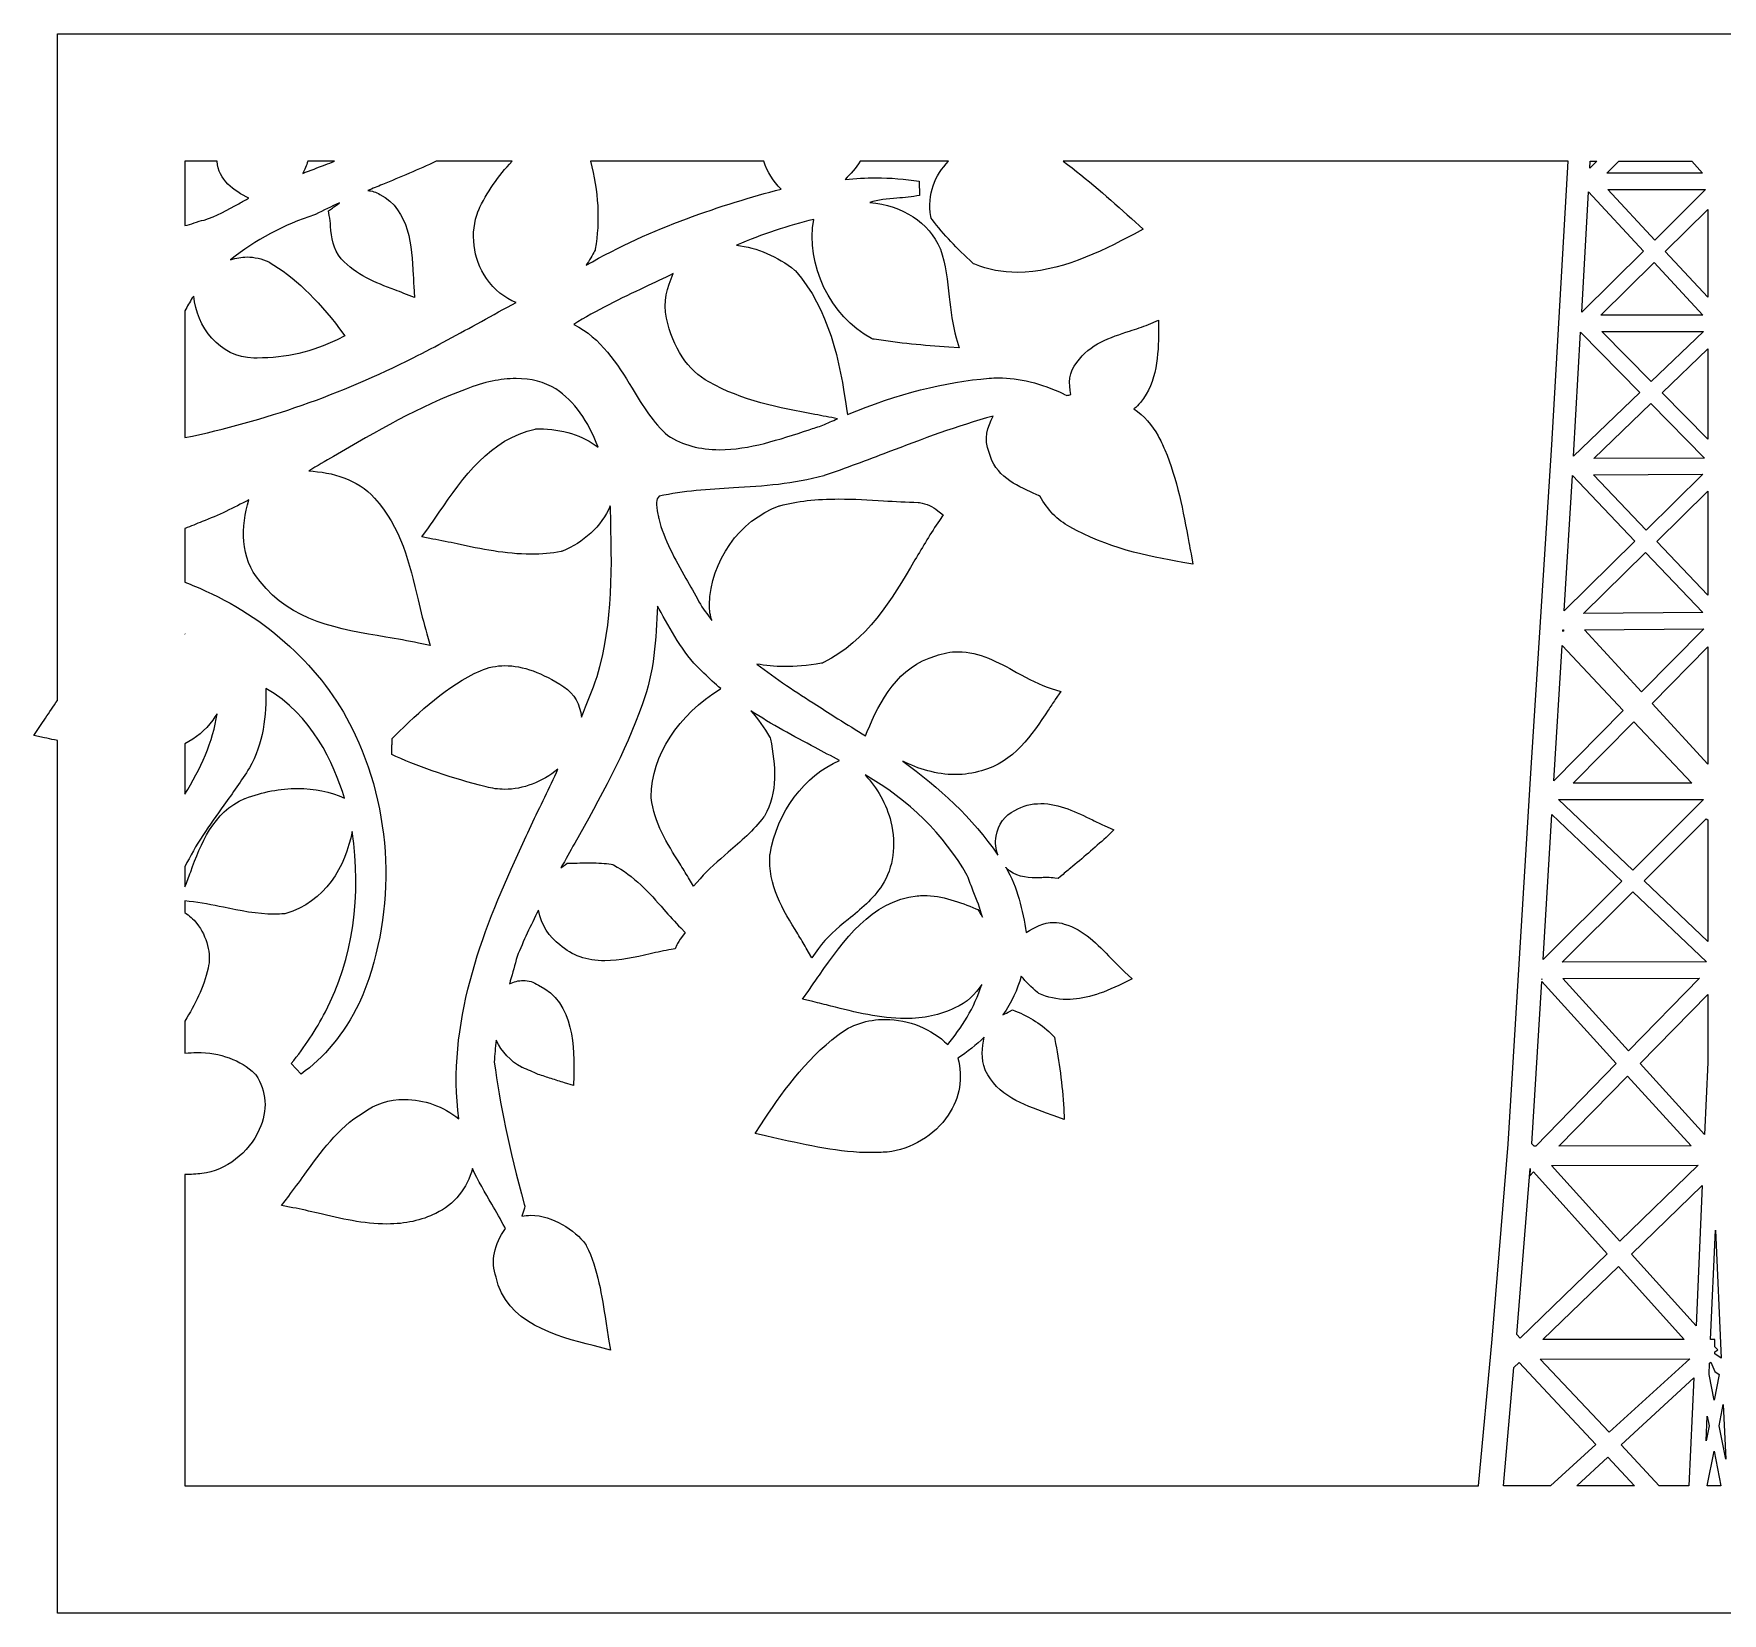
# Model space of a CAD drawing. Extents: x -437 to 3052, y -819 to 142.
# Drawn here: x 60.2 to 297.4, y -316.7 to -94.7 of the extents above; entities that cross this region are included whole.
import ezdxf

# ---------------------------------------------------------------- set-up
doc = ezdxf.new("R2010")
doc.units = 0
doc.layers.add('LAYER_1', color=7, linetype='CONTINUOUS')

msp = doc.modelspace()

# ---------------------------------------------------------------- linework, layer by layer
at = {"layer": 'LAYER_1', "color": 7}
for points in [[(278.87, -112.61), (279.78, -112.61), (278.82, -113.59), (278.87, -112.61)], [(282.86, -112.61), (293.14, -112.61), (294.66, -114.3), (281.19, -114.3), (282.86, -112.61)], [(278.63, -116.91), (286.35, -125.23), (277.67, -133.83), (278.63, -116.91)], [(287.92, -123.68), (281.33, -116.58), (295.08, -116.58), (287.92, -123.68)], [(289.41, -125.29), (295.39, -119.37), (295.39, -131.72), (289.41, -125.29)], [(280.37, -134.24), (287.85, -126.84), (294.7, -134.22), (280.37, -134.24)], [(277.51, -136.63), (285.85, -145.1), (276.52, -154.06), (277.51, -136.63)], [(294.79, -136.51), (287.42, -143.58), (280.48, -136.52), (294.79, -136.51)], [(288.96, -145.14), (295.39, -138.95), (295.39, -151.67), (288.96, -145.14)], [(294.92, -154.31), (279.35, -154.39), (287.39, -146.65), (294.92, -154.31)], [(285.14, -166), (275.2, -175.77), (276.36, -156.76), (285.14, -166)], [(294.7, -156.59), (286.71, -164.45), (279.31, -156.68), (294.7, -156.59)], [(288.21, -166.03), (295.39, -158.98), (295.39, -173.57), (288.21, -166.03)], [(294.68, -176.04), (277.91, -176.16), (286.64, -167.58), (294.68, -176.04)], [(275.02, -178.68), (275.03, -178.46), (275.06, -178.46), (275.17, -178.58), (275.02, -178.68)], [(278.06, -178.44), (294.81, -178.32), (286.07, -187.17), (278.06, -178.44)], [(283.49, -189.78), (273.73, -199.67), (274.9, -180.68), (283.49, -189.78)], [(287.55, -188.79), (295.39, -180.85), (295.39, -197.32), (287.55, -188.79)], [(276.48, -200), (285, -191.38), (293.16, -200.02), (276.48, -200)], [(294.77, -202.31), (284.84, -212.21), (274.42, -202.29), (294.77, -202.31)], [(283.28, -213.77), (272.23, -224.78), (273.45, -204.42), (283.28, -213.77)], [(286.44, -213.72), (295.17, -205.03), (295.39, -205.16), (295.39, -222.24), (286.44, -213.72)], [(274.92, -225.18), (284.87, -215.28), (295.18, -225.1), (274.92, -225.18)], [(272.06, -227.61), (272.07, -227.48), (272.07, -227.48), (272.06, -227.61)], [(275.01, -227.47), (294.2, -227.39), (284.25, -237.62), (275.01, -227.47)], [(282.51, -239.4), (271.23, -251), (270.98, -251), (270.67, -250.71), (272.04, -227.89), (282.51, -239.4)], [(285.87, -239.4), (295.39, -229.71), (295.39, -239.27), (294.94, -249.37), (285.87, -239.4)], [(274.46, -251), (284.12, -241.17), (293.04, -250.98), (274.46, -251)], [(273.43, -253.72), (294.03, -253.7), (283.03, -264.39), (273.43, -253.72)], [(270.89, -254.64), (281.23, -266.13), (269.04, -277.99), (268.55, -277.47), (270.42, -254.15), (270.37, -255.17), (270.89, -254.64)], [(293.73, -276.27), (284.65, -266.19), (294.61, -256.56), (293.73, -276.27)], [(296.46, -262.83), (297.26, -280.82), (296.37, -280.2), (296.37, -279.91), (296.79, -279.66), (296.37, -279.21), (296.37, -278.17), (295.77, -278.17), (296.46, -262.83)], [(272.22, -278.21), (282.85, -267.93), (292.07, -278.17), (272.22, -278.21)], [(273.28, -298.74), (266.66, -298.74), (268.15, -282.14), (268.9, -281.42), (279.65, -292.92), (273.28, -298.74)], [(292.84, -280.89), (281.51, -291.23), (271.81, -280.93), (292.84, -280.89)], [(295.62, -281.53), (295.8, -281.36), (296.35, -282.67), (296.98, -283.1), (296.27, -286.71), (295.55, -283.09), (295.62, -281.53)], [(292.73, -298.74), (288.57, -298.74), (283.19, -293.01), (293.41, -283.57), (292.73, -298.74)], [(295.29, -288.95), (295.56, -290.3), (295.14, -292.43), (295.29, -288.95)], [(296.97, -290.3), (297.56, -287.34), (297.9, -295.02), (296.97, -290.3)], [(295.31, -298.74), (296.27, -293.89), (297.22, -298.74), (295.31, -298.74)], [(276.99, -298.74), (281.33, -294.72), (285.08, -298.74), (276.99, -298.74)]]:
    msp.add_lwpolyline(points, dxfattribs=at)
for points, knots in [([(530.88, -268.1), (530.53, -266.78), (530.01, -265.58), (529.37, -264.45), (529.37, -264.45), (529.37, -252.29), (529.37, -252.29), (529.37, -252.29), (529.37, -241.22), (529.37, -241.22), (529.37, -241.22), (529.37, -217.3), (529.37, -217.3), (529.37, -217.3), (529.37, -201), (529.37, -201), (529.37, -201), (529.37, -193.69), (529.37, -193.69), (529.37, -193.69), (529.37, -176.74), (529.37, -176.74), (529.37, -176.74), (529.37, -170.8), (529.37, -170.8), (529.37, -170.8), (529.37, -166.1), (529.37, -166.1), (529.37, -166.1), (529.37, -159.49), (529.37, -159.49), (529.37, -159.49), (529.37, -135.26), (529.37, -135.26), (529.37, -135.26), (529.37, -94.69), (529.37, -94.69), (529.37, -94.69), (316.24, -94.69), (316.24, -94.69), (316.24, -94.69), (312.16, -94.69), (312.16, -94.69), (312.16, -94.69), (300.42, -94.69), (300.42, -94.69), (300.42, -94.69), (294.55, -94.69), (294.55, -94.69), (294.55, -94.69), (282.81, -94.69), (282.81, -94.69), (282.81, -94.69), (276.76, -94.69), (276.76, -94.69), (276.76, -94.69), (245.5, -94.69), (245.5, -94.69), (245.5, -94.69), (228.42, -94.69), (228.42, -94.69), (228.42, -94.69), (219.63, -94.69), (219.63, -94.69), (219.63, -94.69), (204.45, -94.69), (204.45, -94.69), (204.45, -94.69), (186.23, -94.69), (186.23, -94.69), (186.23, -94.69), (175.29, -94.69), (175.29, -94.69), (175.29, -94.69), (168.07, -94.69), (168.07, -94.69), (168.07, -94.69), (148.53, -94.69), (148.53, -94.69), (148.53, -94.69), (134.81, -94.69), (134.81, -94.69), (134.81, -94.69), (130.41, -94.69), (130.41, -94.69), (130.41, -94.69), (122.31, -94.69), (122.31, -94.69), (122.31, -94.69), (110.1, -94.69), (110.1, -94.69), (110.1, -94.69), (103.45, -94.69), (103.45, -94.69), (103.45, -94.69), (95.13, -94.69), (95.13, -94.69), (95.13, -94.69), (85.62, -94.69), (85.62, -94.69), (85.62, -94.69), (81.04, -94.69), (81.04, -94.69), (81.04, -94.69), (79.84, -94.69), (79.84, -94.69), (79.84, -94.69), (64.76, -94.69), (64.76, -94.69), (64.76, -94.69), (63.51, -94.69), (63.51, -94.69), (63.51, -94.69), (63.51, -108.95), (63.51, -108.95), (63.51, -108.95), (63.51, -129.03), (63.51, -129.03), (63.51, -129.03), (63.51, -149.06), (63.51, -149.06), (63.51, -149.06), (63.51, -175.89), (63.51, -175.89), (63.51, -175.89), (63.51, -188.37), (63.51, -188.37), (62.93, -189.21), (62.37, -190.04), (61.82, -190.86), (61.55, -191.26), (61.29, -191.66), (61.02, -192.05), (61.02, -192.05), (60.17, -193.31), (60.17, -193.31), (60.17, -193.31), (61.66, -193.62), (61.66, -193.62), (62.14, -193.72), (62.61, -193.82), (63.09, -193.92), (63.23, -193.95), (63.37, -193.98), (63.51, -194.01), (63.51, -194.01), (63.51, -316.66), (63.51, -316.66), (63.51, -316.66), (261.6, -316.66), (261.6, -316.66), (261.6, -316.66), (265.12, -316.66), (265.12, -316.66), (265.12, -316.66), (274.52, -316.66), (274.52, -316.66), (274.52, -316.66), (277.96, -316.66), (277.96, -316.66), (277.96, -316.66), (281.72, -316.66), (281.72, -316.66), (281.72, -316.66), (285.24, -316.66), (285.24, -316.66), (285.24, -316.66), (291.93, -316.66), (291.93, -316.66), (291.93, -316.66), (294.06, -316.66), (294.06, -316.66), (294.06, -316.66), (294.11, -316.66), (294.11, -316.66), (294.11, -316.66), (296.4, -316.66), (296.4, -316.66), (296.4, -316.66), (296.54, -316.66), (296.54, -316.66), (296.54, -316.66), (301.02, -316.66), (301.02, -316.66), (301.02, -316.66), (307.65, -316.66), (307.65, -316.66), (307.65, -316.66), (311.02, -316.66), (311.02, -316.66), (311.02, -316.66), (317.01, -316.66), (317.01, -316.66), (317.01, -316.66), (320.45, -316.66), (320.45, -316.66), (320.45, -316.66), (327.82, -316.66), (327.82, -316.66), (327.82, -316.66), (331.35, -316.66), (331.35, -316.66), (331.35, -316.66), (381.28, -316.66), (381.28, -316.66), (381.28, -316.66), (399.76, -316.66), (399.76, -316.66), (399.76, -316.66), (405.34, -316.66), (405.34, -316.66), (405.34, -316.66), (405.34, -316.65), (405.34, -316.65), (405.34, -316.65), (405.34, -316.66), (405.34, -316.66), (405.34, -316.66), (411.41, -316.66), (411.41, -316.66), (411.41, -316.66), (436.23, -316.66), (436.23, -316.66), (436.23, -316.66), (443.39, -316.66), (443.39, -316.66), (443.39, -316.66), (450.57, -316.66), (450.57, -316.66), (450.57, -316.66), (455.64, -316.66), (455.64, -316.66), (455.64, -316.66), (466.62, -316.66), (466.62, -316.66), (466.62, -316.66), (487.88, -316.66), (487.88, -316.66), (487.88, -316.66), (505.79, -316.66), (505.79, -316.66), (505.79, -316.66), (529.37, -316.66), (529.37, -316.66), (529.37, -316.66), (529.37, -314.94), (529.37, -314.94), (529.37, -314.94), (529.37, -301.53), (529.37, -301.53), (529.37, -301.53), (529.37, -294.89), (529.37, -294.89), (529.37, -294.89), (529.37, -290.25), (529.37, -290.25), (529.37, -290.25), (529.37, -289.08), (529.37, -289.08), (529.37, -289.08), (529.37, -280.81), (529.37, -280.81), (529.37, -280.81), (529.37, -275.15), (529.37, -275.15), (530.73, -273.1), (531.34, -270.39), (530.89, -268.16), (530.89, -268.16), (530.88, -268.1), (530.88, -268.1)], [0, 0, 0, 0, 1, 1, 1, 2, 2, 2, 3, 3, 3, 4, 4, 4, 5, 5, 5, 6, 6, 6, 7, 7, 7, 8, 8, 8, 9, 9, 9, 10, 10, 10, 11, 11, 11, 12, 12, 12, 13, 13, 13, 14, 14, 14, 15, 15, 15, 16, 16, 16, 17, 17, 17, 18, 18, 18, 19, 19, 19, 20, 20, 20, 21, 21, 21, 22, 22, 22, 23, 23, 23, 24, 24, 24, 25, 25, 25, 26, 26, 26, 27, 27, 27, 28, 28, 28, 29, 29, 29, 30, 30, 30, 31, 31, 31, 32, 32, 32, 33, 33, 33, 34, 34, 34, 35, 35, 35, 36, 36, 36, 37, 37, 37, 38, 38, 38, 39, 39, 39, 40, 40, 40, 41, 41, 41, 42, 42, 42, 43, 43, 43, 44, 44, 44, 45, 45, 45, 46, 46, 46, 47, 47, 47, 48, 48, 48, 49, 49, 49, 50, 50, 50, 51, 51, 51, 52, 52, 52, 53, 53, 53, 54, 54, 54, 55, 55, 55, 56, 56, 56, 57, 57, 57, 58, 58, 58, 59, 59, 59, 60, 60, 60, 61, 61, 61, 62, 62, 62, 63, 63, 63, 64, 64, 64, 65, 65, 65, 66, 66, 66, 67, 67, 67, 68, 68, 68, 69, 69, 69, 70, 70, 70, 71, 71, 71, 72, 72, 72, 73, 73, 73, 74, 74, 74, 75, 75, 75, 76, 76, 76, 77, 77, 77, 78, 78, 78, 79, 79, 79, 80, 80, 80, 81, 81, 81, 82, 82, 82, 83, 83, 83, 84, 84, 84, 85, 85, 85, 86, 86, 86, 87, 87, 87, 88, 88, 88, 89, 89, 89, 90, 90, 90, 90]), ([(81.42, -112.61), (81.42, -112.61), (85.92, -112.61), (85.92, -112.61), (86.12, -115.27), (88.29, -116.75), (90.4, -117.81), (89.93, -118.06), (89.46, -118.31), (89, -118.57), (87.43, -119.43), (85.8, -120.32), (84.1, -120.87), (83.62, -120.95), (83.16, -121.11), (82.71, -121.27), (82.27, -121.43), (81.81, -121.58), (81.42, -121.63), (81.42, -121.63), (81.42, -112.61), (81.42, -112.61)], [0, 0, 0, 0, 1, 1, 1, 2, 2, 2, 3, 3, 3, 4, 4, 4, 5, 5, 5, 6, 6, 6, 7, 7, 7, 7]), ([(81.42, -133.62), (81.75, -133.01), (82.09, -132.41), (82.43, -131.82), (82.5, -131.74), (82.57, -131.66), (82.64, -131.58), (83.05, -135.8), (86.27, -140.18), (91.08, -140.26), (91.25, -140.26), (91.41, -140.26), (91.58, -140.26), (91.58, -140.26), (91.58, -140.26), (91.58, -140.26), (95.56, -140.26), (99.44, -139.37), (102.79, -137.68), (102.79, -137.68), (103.87, -137.13), (103.87, -137.13), (103.87, -137.13), (103.15, -136.16), (103.15, -136.16), (99.97, -131.91), (96.74, -128.85), (93.27, -126.8), (93.27, -126.8), (93.23, -126.78), (93.23, -126.78), (93.23, -126.78), (93.19, -126.76), (93.19, -126.76), (92.21, -126.29), (91.18, -126.06), (90.14, -126.06), (89.37, -126.06), (88.6, -126.19), (87.83, -126.45), (91.31, -123.66), (95.33, -121.49), (99.62, -120.14), (99.62, -120.14), (99.7, -120.11), (99.7, -120.11), (99.7, -120.11), (99.78, -120.07), (99.78, -120.07), (100.87, -119.51), (102, -118.97), (103.14, -118.45), (103.12, -118.47), (103.1, -118.48), (103.07, -118.5), (102.74, -118.76), (102.43, -118.99), (102.13, -119.19), (102.13, -119.19), (101.57, -119.56), (101.57, -119.56), (101.57, -119.56), (101.69, -120.23), (101.69, -120.23), (101.79, -120.71), (101.83, -121.23), (101.88, -121.78), (102.02, -123.28), (102.17, -124.97), (103.38, -126.32), (105.45, -128.62), (108.21, -129.66), (110.89, -130.67), (111.32, -130.84), (111.76, -131), (112.19, -131.17), (112.19, -131.17), (113.69, -131.76), (113.69, -131.76), (113.69, -131.76), (113.57, -130.15), (113.57, -130.15), (113.54, -129.65), (113.51, -129.13), (113.49, -128.6), (113.28, -124.55), (113.03, -119.52), (108.81, -117.26), (108.27, -116.94), (107.69, -116.76), (107.11, -116.73), (107.79, -116.44), (108.48, -116.16), (109.16, -115.88), (111.68, -114.83), (114.22, -113.78), (116.69, -112.61), (116.69, -112.61), (127.38, -112.61), (127.38, -112.61), (125.47, -114.66), (123.79, -116.92), (122.64, -119.56), (122.64, -119.56), (122.63, -119.59), (122.63, -119.59), (121.43, -122.65), (121.87, -126.29), (123.78, -129.09), (124.86, -130.68), (126.31, -131.83), (127.96, -132.46), (126.3, -133.34), (124.66, -134.24), (123.06, -135.12), (119.94, -136.83), (116.72, -138.6), (113.47, -140.22), (103.41, -145.34), (92.63, -149.11), (81.42, -151.45), (81.42, -151.45), (81.42, -133.62), (81.42, -133.62)], [0, 0, 0, 0, 1, 1, 1, 2, 2, 2, 3, 3, 3, 4, 4, 4, 5, 5, 5, 6, 6, 6, 7, 7, 7, 8, 8, 8, 9, 9, 9, 10, 10, 10, 11, 11, 11, 12, 12, 12, 13, 13, 13, 14, 14, 14, 15, 15, 15, 16, 16, 16, 17, 17, 17, 18, 18, 18, 19, 19, 19, 20, 20, 20, 21, 21, 21, 22, 22, 22, 23, 23, 23, 24, 24, 24, 25, 25, 25, 26, 26, 26, 27, 27, 27, 28, 28, 28, 29, 29, 29, 30, 30, 30, 31, 31, 31, 32, 32, 32, 33, 33, 33, 34, 34, 34, 35, 35, 35, 36, 36, 36, 37, 37, 37, 38, 38, 38, 39, 39, 39, 40, 40, 40, 41, 41, 41, 41]), ([(265.08, -278.12), (265.08, -278.12), (263.17, -298.74), (263.17, -298.74), (263.17, -298.74), (81.42, -298.74), (81.42, -298.74), (81.42, -298.74), (81.42, -255.01), (81.42, -255.01), (82.24, -255), (83.03, -254.96), (83.81, -254.87), (87.14, -254.46), (90.38, -251.98), (91.86, -248.69), (93.08, -245.98), (92.91, -243.25), (91.36, -241), (91.36, -241), (91.31, -240.91), (91.31, -240.91), (91.31, -240.91), (91.23, -240.84), (91.23, -240.84), (89.21, -238.89), (86.4, -237.86), (83.1, -237.86), (82.55, -237.86), (81.99, -237.89), (81.42, -237.95), (81.42, -237.95), (81.42, -233.43), (81.42, -233.43), (82.78, -231.12), (84.07, -228.72), (84.67, -226.02), (85.15, -224.02), (84.52, -221.55), (83.08, -219.72), (82.58, -219.09), (82.02, -218.58), (81.42, -218.2), (81.42, -218.2), (81.42, -216.56), (81.42, -216.56), (81.42, -216.56), (82, -216.62), (82, -216.62), (83.6, -216.78), (85.25, -217.12), (86.84, -217.45), (89.15, -217.93), (91.54, -218.42), (93.98, -218.42), (93.98, -218.42), (93.98, -218.42), (93.98, -218.42), (94.45, -218.42), (94.91, -218.4), (95.36, -218.37), (95.36, -218.37), (95.46, -218.36), (95.46, -218.36), (95.46, -218.36), (95.57, -218.33), (95.57, -218.33), (101.05, -216.71), (104.02, -211.72), (104.89, -206.8), (106.3, -215.75), (104.99, -224.71), (101.14, -232.15), (99.86, -234.62), (98.25, -237.06), (96.36, -239.41), (96.36, -239.41), (97.73, -240.88), (97.73, -240.88), (100.94, -238.65), (103.69, -235.29), (105.91, -230.9), (105.91, -230.9), (105.93, -230.85), (105.93, -230.85), (111.07, -219.07), (110.85, -205), (105.35, -193.21), (101.34, -184.56), (93.68, -177.2), (84.33, -173.01), (83.38, -172.54), (82.41, -172.14), (81.42, -171.78), (81.42, -171.78), (81.42, -164.22), (81.42, -164.22), (81.43, -164.22), (81.44, -164.22), (81.45, -164.21), (82.25, -163.89), (83.05, -163.56), (83.83, -163.25), (86.11, -162.37), (88.28, -161.29), (90.38, -160.21), (89.3, -163.91), (89.06, -168.3), (91.97, -171.67), (96.31, -177.27), (103.09, -178.39), (109.65, -179.48), (111.24, -179.75), (112.75, -180), (114.22, -180.31), (114.22, -180.31), (115.89, -180.67), (115.89, -180.67), (115.89, -180.67), (115.41, -179.03), (115.41, -179.03), (114.95, -177.49), (114.56, -175.84), (114.19, -174.26), (112.99, -169.19), (111.75, -163.96), (108.06, -159.94), (105.58, -157.21), (102.16, -156.35), (98.8, -156.11), (99.98, -155.44), (101.15, -154.75), (102.3, -154.08), (108.22, -150.62), (114.35, -147.05), (120.92, -144.62), (123.43, -143.64), (125.79, -143.14), (127.94, -143.14), (130.05, -143.14), (131.93, -143.63), (133.54, -144.61), (136.13, -146.35), (138.09, -149.06), (139.47, -152.8), (137.33, -151.14), (134.43, -150.22), (131.17, -150.22), (131.05, -150.22), (130.94, -150.22), (130.83, -150.22), (130.83, -150.22), (130.73, -150.23), (130.73, -150.23), (130.73, -150.23), (130.64, -150.25), (130.64, -150.25), (124.31, -151.59), (120.5, -157.09), (117.13, -161.94), (116.63, -162.68), (116.12, -163.4), (115.62, -164.1), (115.62, -164.1), (114.69, -165.4), (114.69, -165.4), (114.69, -165.4), (116.26, -165.7), (116.26, -165.7), (117.38, -165.91), (118.53, -166.15), (119.64, -166.38), (123.02, -167.1), (126.51, -167.83), (130.04, -167.83), (130.04, -167.83), (130.04, -167.83), (130.04, -167.83), (131.53, -167.83), (132.92, -167.71), (134.28, -167.44), (134.28, -167.44), (134.38, -167.42), (134.38, -167.42), (134.38, -167.42), (134.46, -167.39), (134.46, -167.39), (137.34, -166.25), (139.94, -163.91), (141.18, -161.05), (141.19, -161.2), (141.19, -161.36), (141.2, -161.51), (141.41, -169.35), (141.64, -177.46), (139.31, -185.03), (138.65, -186.94), (137.9, -188.83), (137.12, -190.71), (136.92, -189.01), (136.14, -187.44), (134.65, -186.46), (131.65, -184.49), (128.87, -183.49), (126.38, -183.49), (125.17, -183.49), (124.01, -183.73), (122.95, -184.2), (118.17, -186.31), (114.45, -189.92), (110.84, -193.42), (110.84, -193.42), (110.53, -193.72), (110.53, -193.72), (110.53, -193.72), (110.53, -194.15), (110.53, -194.15), (110.53, -194.25), (110.52, -194.46), (110.5, -194.65), (110.48, -194.89), (110.46, -195.13), (110.46, -195.31), (110.46, -195.31), (110.46, -195.97), (110.46, -195.97), (110.46, -195.97), (111.06, -196.24), (111.06, -196.24), (114.74, -197.9), (118.78, -199.26), (123.73, -200.51), (124.56, -200.75), (125.44, -200.87), (126.33, -200.88), (126.33, -200.88), (126.33, -200.88), (126.33, -200.88), (128.92, -200.88), (131.59, -199.84), (133.83, -198.03), (133.22, -199.35), (132.59, -200.65), (131.97, -201.95), (130.71, -204.58), (129.41, -207.31), (128.2, -210.01), (123.09, -221.02), (118.15, -233.99), (119.9, -247.17), (117.74, -245.45), (114.98, -244.44), (112.28, -244.44), (110.11, -244.44), (108.1, -245.09), (106.44, -246.33), (102.89, -248.48), (100.49, -251.84), (98.17, -255.08), (97.46, -256.06), (96.73, -257.08), (95.99, -258.04), (95.99, -258.04), (94.97, -259.34), (94.97, -259.34), (94.97, -259.34), (96.59, -259.66), (96.59, -259.66), (97.74, -259.89), (98.91, -260.16), (100.14, -260.45), (103.29, -261.19), (106.55, -261.96), (109.79, -261.96), (109.79, -261.96), (109.79, -261.96), (109.79, -261.96), (112.39, -261.96), (114.65, -261.46), (116.66, -260.46), (119.26, -259.25), (121.09, -256.88), (121.81, -254.14), (122.61, -255.89), (123.58, -257.55), (124.53, -259.19), (125.15, -260.24), (125.78, -261.33), (126.35, -262.41), (126.35, -262.41), (126.44, -262.58), (126.44, -262.58), (124.85, -264.77), (124.35, -267.24), (125.12, -269.41), (126.5, -275.88), (133.58, -277.71), (138.76, -279.05), (138.76, -279.05), (139.66, -279.28), (139.66, -279.28), (139.66, -279.28), (141.19, -279.68), (141.19, -279.68), (141.19, -279.68), (140.93, -278.13), (140.93, -278.13), (140.79, -277.3), (140.66, -276.46), (140.54, -275.62), (140, -272.04), (139.45, -268.34), (137.81, -264.98), (137.81, -264.98), (137.77, -264.89), (137.77, -264.89), (137.77, -264.89), (137.71, -264.81), (137.71, -264.81), (136.17, -262.79), (133.05, -260.73), (130.03, -260.73), (129.59, -260.73), (129.16, -260.78), (128.76, -260.87), (128.89, -260.48), (129, -260.1), (129.1, -259.71), (129.1, -259.71), (129.16, -259.45), (129.16, -259.45), (129.16, -259.45), (129.09, -259.19), (129.09, -259.19), (126.93, -251.24), (125.63, -245.06), (124.88, -239.19), (124.92, -238.17), (125.02, -237.15), (125.16, -236.13), (125.92, -237.73), (127.13, -239.06), (128.71, -239.92), (128.71, -239.92), (128.77, -239.95), (128.77, -239.95), (128.77, -239.95), (128.83, -239.98), (128.83, -239.98), (129.55, -240.25), (130.47, -240.64), (130.85, -240.85), (130.85, -240.85), (130.95, -240.91), (130.95, -240.91), (130.95, -240.91), (131.06, -240.95), (131.06, -240.95), (131.66, -241.12), (132.28, -241.33), (132.87, -241.52), (133.48, -241.72), (134.11, -241.92), (134.74, -242.11), (134.74, -242.11), (136.02, -242.49), (136.02, -242.49), (136.02, -242.49), (136.04, -241.15), (136.04, -241.15), (136.11, -237.52), (136.22, -230.78), (131.07, -228.39), (130.43, -227.96), (129.69, -227.73), (128.94, -227.73), (128.28, -227.73), (127.62, -227.9), (127.01, -228.21), (127.05, -228.07), (127.09, -227.94), (127.13, -227.8), (127.45, -226.68), (127.77, -225.52), (128.07, -224.37), (128.98, -222.16), (130, -220), (131.08, -217.86), (131.51, -219.96), (132.55, -221.64), (134.11, -222.73), (135.79, -224.24), (137.85, -224.97), (140.4, -224.97), (140.4, -224.97), (140.4, -224.97), (140.4, -224.97), (142.52, -224.97), (144.68, -224.48), (146.76, -224), (147.8, -223.76), (148.79, -223.53), (149.74, -223.37), (149.74, -223.37), (150.31, -223.28), (150.31, -223.28), (150.31, -223.28), (150.52, -222.74), (150.52, -222.74), (150.6, -222.52), (150.95, -221.98), (151.18, -221.67), (151.18, -221.67), (151.7, -220.97), (151.7, -220.97), (151.7, -220.97), (151.09, -220.35), (151.09, -220.35), (150.27, -219.52), (149.47, -218.62), (148.7, -217.74), (146.65, -215.41), (144.52, -213), (141.61, -211.5), (141.61, -211.5), (141.47, -211.43), (141.47, -211.43), (141.47, -211.43), (141.3, -211.4), (141.3, -211.4), (140.44, -211.27), (139.52, -211.21), (138.33, -211.21), (137.86, -211.21), (137.38, -211.22), (136.9, -211.22), (136.42, -211.23), (135.94, -211.24), (135.46, -211.24), (135.46, -211.24), (135.11, -211.24), (135.11, -211.24), (135.11, -211.24), (134.84, -211.46), (134.84, -211.46), (134.64, -211.61), (134.44, -211.76), (134.24, -211.92), (134.88, -210.75), (135.53, -209.59), (136.18, -208.44), (139.67, -202.21), (143.28, -195.76), (145.7, -188.84), (147.37, -184.44), (147.61, -179.71), (147.82, -175.12), (147.98, -175.42), (148.15, -175.72), (148.31, -176.01), (149.96, -179.02), (151.67, -182.12), (154.34, -184.56), (155.1, -185.32), (155.89, -186.04), (156.7, -186.72), (156.7, -186.72), (156.67, -186.74), (156.67, -186.74), (150.69, -190.42), (147.03, -196.09), (146.9, -201.91), (146.9, -201.91), (146.9, -201.98), (146.9, -201.98), (146.9, -201.98), (146.91, -202.06), (146.91, -202.06), (147.34, -205.55), (149.16, -208.47), (150.93, -211.3), (151.34, -211.95), (151.76, -212.63), (152.15, -213.29), (152.15, -213.29), (152.87, -214.5), (152.87, -214.5), (152.87, -214.5), (153.79, -213.44), (153.79, -213.44), (154.97, -212.09), (156.32, -210.94), (157.75, -209.72), (159.5, -208.21), (161.31, -206.66), (162.77, -204.73), (162.77, -204.73), (162.8, -204.68), (162.8, -204.68), (162.8, -204.68), (162.83, -204.63), (162.83, -204.63), (164.78, -201.33), (164.39, -197.48), (163.68, -193.81), (163.68, -193.81), (163.64, -193.64), (163.64, -193.64), (163.64, -193.64), (163.56, -193.49), (163.56, -193.49), (162.81, -192.22), (161.93, -191), (160.93, -189.84), (163.85, -191.76), (166.94, -193.4), (169.97, -195.01), (171.09, -195.6), (172.24, -196.21), (173.38, -196.84), (168.5, -198.84), (164.59, -204.1), (163.62, -209.99), (163.62, -209.99), (163.61, -210.03), (163.61, -210.03), (163.61, -210.03), (163.61, -210.07), (163.61, -210.07), (163.28, -214.32), (165.44, -217.81), (167.52, -221.2), (167.94, -221.88), (168.33, -222.52), (168.71, -223.17), (168.71, -223.17), (169.51, -224.55), (169.51, -224.55), (169.51, -224.55), (170.42, -223.25), (170.42, -223.25), (171.53, -221.67), (173.02, -220.45), (174.6, -219.16), (176.32, -217.76), (178.1, -216.31), (179.38, -214.33), (180.96, -211.85), (181.39, -208.7), (180.6, -205.46), (179.99, -202.96), (178.68, -200.62), (176.97, -198.85), (183.11, -202.36), (188.06, -207.22), (191.34, -212.98), (191.61, -213.72), (191.9, -214.46), (192.18, -215.18), (192.68, -216.43), (193.15, -217.64), (193.49, -218.85), (193.33, -218.58), (193.16, -218.31), (192.99, -218.04), (192.99, -218.04), (192.81, -217.77), (192.81, -217.77), (192.81, -217.77), (192.52, -217.65), (192.52, -217.65), (190.36, -216.75), (187.84, -215.79), (185.21, -215.79), (184.92, -215.79), (184.62, -215.81), (184.31, -215.83), (177.8, -216.58), (173.95, -222.11), (170.55, -226.99), (170.04, -227.74), (169.55, -228.44), (169.05, -229.12), (169.05, -229.12), (168.16, -230.36), (168.16, -230.36), (168.16, -230.36), (169.64, -230.71), (169.64, -230.71), (170.48, -230.9), (171.32, -231.12), (172.18, -231.33), (175.58, -232.19), (179.11, -233.08), (182.63, -233.08), (182.64, -233.08), (182.64, -233.08), (182.64, -233.08), (185.24, -233.08), (187.52, -232.59), (189.6, -231.59), (191.27, -230.88), (192.5, -229.68), (193.36, -228.28), (192.38, -231.55), (190.46, -234.47), (188.58, -236.74), (186.34, -234.53), (183.14, -233.2), (179.82, -233.2), (177.29, -233.2), (174.99, -233.97), (173.17, -235.4), (168.53, -238.91), (165.09, -243.75), (162.34, -248.02), (162.34, -248.02), (161.55, -249.25), (161.55, -249.25), (161.55, -249.25), (162.97, -249.57), (162.97, -249.57), (163.51, -249.69), (164.04, -249.81), (164.57, -249.93), (168.91, -250.91), (173.39, -251.93), (177.88, -251.93), (177.88, -251.93), (177.89, -251.93), (177.89, -251.93), (178.62, -251.93), (179.35, -251.9), (180.08, -251.84), (183.47, -251.49), (186.75, -249.51), (188.66, -246.65), (190.29, -244.2), (190.76, -241.37), (190, -238.65), (191.36, -237.78), (192.61, -236.79), (193.71, -235.7), (193.4, -237.16), (193.23, -238.72), (193.85, -240.27), (193.85, -240.27), (193.87, -240.33), (193.87, -240.33), (195.54, -243.92), (199.22, -245.22), (202.48, -246.37), (202.83, -246.5), (203.18, -246.62), (203.52, -246.74), (203.52, -246.74), (204.95, -247.27), (204.95, -247.27), (204.95, -247.27), (204.88, -245.74), (204.88, -245.74), (204.73, -242.4), (204.2, -239.09), (203.64, -236.01), (203.64, -236.01), (203.59, -235.7), (203.59, -235.7), (203.59, -235.7), (203.36, -235.47), (203.36, -235.47), (201.88, -233.97), (200.11, -232.82), (198.11, -232.04), (198.11, -232.04), (197.67, -231.87), (197.67, -231.87), (197.67, -231.87), (197.25, -232.1), (197.25, -232.1), (197.03, -232.23), (196.7, -232.39), (196.35, -232.57), (197.53, -230.86), (198.4, -229.01), (198.91, -227.11), (199.6, -227.92), (200.33, -228.72), (201.21, -229.42), (201.21, -229.42), (201.31, -229.49), (201.31, -229.49), (201.31, -229.49), (201.41, -229.54), (201.41, -229.54), (202.61, -230.11), (203.94, -230.4), (205.35, -230.4), (205.35, -230.4), (205.35, -230.4), (205.35, -230.4), (207.65, -230.4), (210.14, -229.69), (213.18, -228.15), (213.18, -228.15), (214.49, -227.49), (214.49, -227.49), (214.49, -227.49), (213.41, -226.5), (213.41, -226.5), (212.79, -225.92), (212.19, -225.29), (211.55, -224.63), (209.67, -222.66), (207.72, -220.63), (204.97, -219.8), (204.5, -219.65), (204.01, -219.57), (203.52, -219.57), (202.03, -219.57), (200.76, -220.26), (199.63, -221.01), (199.08, -217.87), (198.45, -214.66), (196.73, -211.81), (196.76, -211.84), (196.79, -211.87), (196.82, -211.9), (198, -213.13), (199.54, -213.3), (201.03, -213.3), (201.03, -213.3), (201.03, -213.3), (201.03, -213.3), (201.29, -213.3), (201.54, -213.29), (201.8, -213.29), (202.04, -213.28), (202.28, -213.28), (202.52, -213.28), (202.99, -213.28), (203.34, -213.3), (203.65, -213.34), (203.65, -213.34), (204.1, -213.4), (204.1, -213.4), (204.1, -213.4), (204.45, -213.11), (204.45, -213.11), (204.91, -212.72), (205.38, -212.33), (205.84, -211.95), (207.51, -210.56), (209.22, -209.12), (210.83, -207.62), (210.83, -207.62), (211.94, -206.58), (211.94, -206.58), (211.94, -206.58), (210.55, -205.95), (210.55, -205.95), (210.03, -205.72), (209.5, -205.46), (208.94, -205.18), (206.74, -204.1), (204.24, -202.87), (201.68, -202.87), (200.36, -202.87), (199.12, -203.2), (198, -203.86), (196.63, -204.48), (195.66, -205.81), (195.39, -207.44), (195.23, -208.37), (195.33, -209.28), (195.63, -210.1), (192.07, -204.88), (187.37, -200.63), (182.26, -196.92), (184.45, -198), (186.97, -198.8), (189.66, -198.8), (189.66, -198.8), (189.66, -198.8), (189.66, -198.8), (190.92, -198.8), (192.16, -198.61), (193.34, -198.26), (197.84, -197.08), (200.42, -193.18), (202.7, -189.74), (203.03, -189.24), (203.36, -188.74), (203.7, -188.25), (203.7, -188.25), (204.49, -187.1), (204.49, -187.1), (204.49, -187.1), (203.14, -186.7), (203.14, -186.7), (201.53, -186.23), (199.95, -185.35), (198.27, -184.43), (195.69, -183), (193.02, -181.53), (190.07, -181.53), (189, -181.53), (187.94, -181.73), (186.91, -182.13), (181.67, -183.52), (179.01, -188.53), (177.29, -192.75), (177.29, -192.75), (177.03, -193.37), (177.03, -193.37), (175.75, -192.55), (174.45, -191.74), (173.16, -190.96), (172.19, -190.33), (171.2, -189.69), (170.21, -189.06), (167.35, -187.23), (164.44, -185.36), (161.76, -183.26), (162.97, -183.5), (164.24, -183.62), (165.62, -183.62), (165.62, -183.62), (165.62, -183.62), (165.62, -183.62), (167.18, -183.62), (168.84, -183.48), (170.83, -183.16), (170.83, -183.16), (170.98, -183.13), (170.98, -183.13), (170.98, -183.13), (171.12, -183.06), (171.12, -183.06), (177.27, -180.01), (180.68, -174.23), (183.98, -168.64), (185.08, -166.77), (186.22, -164.84), (187.42, -163.09), (187.42, -163.09), (187.96, -162.3), (187.96, -162.3), (187.96, -162.3), (187.21, -161.71), (187.21, -161.71), (186.47, -161.13), (185.61, -160.75), (184.61, -160.57), (184.61, -160.57), (184.53, -160.55), (184.53, -160.55), (184.53, -160.55), (184.45, -160.55), (184.45, -160.55), (182.83, -160.51), (181.18, -160.41), (179.57, -160.32), (177.52, -160.19), (175.39, -160.07), (173.3, -160.07), (170.08, -160.07), (167.44, -160.37), (165.01, -161.02), (165.01, -161.02), (164.96, -161.03), (164.96, -161.03), (164.96, -161.03), (164.92, -161.05), (164.92, -161.05), (159.3, -163.07), (155.26, -168.78), (155.11, -174.93), (155.09, -175.72), (155.22, -176.45), (155.44, -177.13), (154.79, -176.3), (154.18, -175.44), (153.63, -174.53), (153.05, -173.41), (152.42, -172.29), (151.81, -171.22), (150.29, -168.55), (148.72, -165.8), (147.98, -162.82), (147.95, -162.62), (147.91, -162.42), (147.87, -162.21), (147.6, -160.81), (147.56, -160.11), (148.06, -159.68), (151.46, -158.92), (155.02, -158.71), (158.47, -158.51), (162.64, -158.26), (166.96, -158), (171.17, -156.8), (171.17, -156.8), (171.21, -156.79), (171.21, -156.79), (174.23, -155.76), (177.25, -154.61), (180.17, -153.5), (184.98, -151.67), (189.93, -149.79), (194.98, -148.42), (194.16, -149.92), (193.63, -151.62), (194.4, -153.52), (195.22, -156.81), (198.12, -158.13), (200.68, -159.29), (200.98, -159.42), (201.28, -159.56), (201.58, -159.7), (202.57, -161.56), (204, -163.03), (205.73, -163.98), (210.78, -166.86), (216.59, -168.13), (221.6, -168.98), (221.6, -168.98), (223.03, -169.23), (223.03, -169.23), (223.03, -169.23), (222.77, -167.79), (222.77, -167.79), (222.67, -167.25), (222.57, -166.72), (222.47, -166.18), (221.67, -161.81), (220.84, -157.28), (219.08, -153.15), (219.08, -153.15), (219.08, -153.15), (219.08, -153.15), (218.79, -152.47), (218.48, -151.81), (218.14, -151.17), (217.32, -149.69), (216.15, -148.4), (214.76, -147.39), (215.08, -147.13), (215.39, -146.84), (215.68, -146.49), (218.01, -143.57), (218.2, -139.79), (218.2, -136.48), (218.2, -136.48), (218.2, -134.95), (218.2, -134.95), (218.2, -134.95), (216.79, -135.54), (216.79, -135.54), (215.96, -135.88), (215.08, -136.17), (214.15, -136.47), (211.41, -137.35), (208.58, -138.26), (206.73, -140.87), (205.59, -142.22), (205.58, -143.86), (205.89, -145.38), (205.7, -145.43), (205.5, -145.48), (205.31, -145.54), (205.31, -145.54), (204.92, -145.33), (204.92, -145.33), (204.92, -145.33), (204.87, -145.3), (204.87, -145.3), (201.68, -143.8), (198.61, -143.04), (195.75, -143.04), (195.3, -143.04), (194.85, -143.06), (194.42, -143.1), (188.16, -143.61), (181.61, -145.28), (174.49, -148.21), (174.49, -148.21), (174.41, -147.68), (174.41, -147.68), (173.44, -140.63), (171.89, -133.36), (167.19, -128.02), (167.19, -128.02), (167.13, -127.96), (167.13, -127.96), (167.13, -127.96), (167.07, -127.91), (167.07, -127.91), (164.71, -125.96), (161.81, -124.73), (158.93, -124.42), (162.5, -122.83), (166.19, -121.68), (169.76, -120.78), (168.57, -127.05), (172.07, -134.39), (177.89, -137.52), (177.89, -137.52), (178.05, -137.6), (178.05, -137.6), (178.05, -137.6), (178.23, -137.63), (178.23, -137.63), (181.76, -138.15), (185.2, -138.51), (188.75, -138.73), (188.75, -138.73), (190.21, -138.82), (190.21, -138.82), (190.21, -138.82), (189.79, -137.42), (189.79, -137.42), (189.23, -135.56), (189.02, -133.66), (188.8, -131.64), (188.55, -129.43), (188.3, -127.14), (187.55, -124.95), (187.55, -124.95), (187.53, -124.91), (187.53, -124.91), (187.53, -124.91), (187.52, -124.87), (187.52, -124.87), (185.93, -121.2), (182.29, -118.85), (177.63, -118.39), (178.8, -118.01), (180.1, -117.9), (181.45, -117.79), (182.5, -117.71), (183.58, -117.62), (184.63, -117.4), (184.63, -117.4), (184.58, -115.4), (184.58, -115.4), (182.59, -115.09), (180.55, -114.94), (178.49, -114.94), (177.06, -114.94), (175.62, -115.01), (174.19, -115.16), (174.95, -114.38), (175.71, -113.57), (176.29, -112.61), (176.29, -112.61), (188.71, -112.61), (188.71, -112.61), (186.8, -114.55), (185.66, -117.25), (186.23, -120.37), (186.23, -120.37), (186.27, -120.61), (186.27, -120.61), (186.27, -120.61), (186.42, -120.8), (186.42, -120.8), (188.02, -122.91), (189.88, -124.9), (192.09, -126.9), (192.09, -126.9), (192.23, -127.03), (192.23, -127.03), (192.23, -127.03), (192.4, -127.09), (192.4, -127.09), (194.26, -127.84), (196.27, -128.22), (198.38, -128.22), (198.38, -128.22), (198.38, -128.22), (198.38, -128.22), (204.2, -128.22), (209.9, -125.44), (214.79, -122.83), (214.79, -122.83), (216.07, -122.14), (216.07, -122.14), (216.07, -122.14), (214.4, -120.65), (214.4, -120.65), (211.33, -117.9), (208.19, -115.08), (204.8, -112.61), (204.8, -112.61), (275.78, -112.61), (275.78, -112.61), (275.78, -112.61), (273.45, -152.46), (273.45, -152.46), (273.45, -152.46), (270.54, -198.59), (270.54, -198.59), (270.54, -198.59), (267.33, -250.74), (267.33, -250.74), (267.33, -250.74), (267.33, -250.75), (267.33, -250.75), (267.33, -250.75), (265.08, -278.12), (265.08, -278.12)], [0, 0, 0, 0, 1, 1, 1, 2, 2, 2, 3, 3, 3, 4, 4, 4, 5, 5, 5, 6, 6, 6, 7, 7, 7, 8, 8, 8, 9, 9, 9, 10, 10, 10, 11, 11, 11, 12, 12, 12, 13, 13, 13, 14, 14, 14, 15, 15, 15, 16, 16, 16, 17, 17, 17, 18, 18, 18, 19, 19, 19, 20, 20, 20, 21, 21, 21, 22, 22, 22, 23, 23, 23, 24, 24, 24, 25, 25, 25, 26, 26, 26, 27, 27, 27, 28, 28, 28, 29, 29, 29, 30, 30, 30, 31, 31, 31, 32, 32, 32, 33, 33, 33, 34, 34, 34, 35, 35, 35, 36, 36, 36, 37, 37, 37, 38, 38, 38, 39, 39, 39, 40, 40, 40, 41, 41, 41, 42, 42, 42, 43, 43, 43, 44, 44, 44, 45, 45, 45, 46, 46, 46, 47, 47, 47, 48, 48, 48, 49, 49, 49, 50, 50, 50, 51, 51, 51, 52, 52, 52, 53, 53, 53, 54, 54, 54, 55, 55, 55, 56, 56, 56, 57, 57, 57, 58, 58, 58, 59, 59, 59, 60, 60, 60, 61, 61, 61, 62, 62, 62, 63, 63, 63, 64, 64, 64, 65, 65, 65, 66, 66, 66, 67, 67, 67, 68, 68, 68, 69, 69, 69, 70, 70, 70, 71, 71, 71, 72, 72, 72, 73, 73, 73, 74, 74, 74, 75, 75, 75, 76, 76, 76, 77, 77, 77, 78, 78, 78, 79, 79, 79, 80, 80, 80, 81, 81, 81, 82, 82, 82, 83, 83, 83, 84, 84, 84, 85, 85, 85, 86, 86, 86, 87, 87, 87, 88, 88, 88, 89, 89, 89, 90, 90, 90, 91, 91, 91, 92, 92, 92, 93, 93, 93, 94, 94, 94, 95, 95, 95, 96, 96, 96, 97, 97, 97, 98, 98, 98, 99, 99, 99, 100, 100, 100, 101, 101, 101, 102, 102, 102, 103, 103, 103, 104, 104, 104, 105, 105, 105, 106, 106, 106, 107, 107, 107, 108, 108, 108, 109, 109, 109, 110, 110, 110, 111, 111, 111, 112, 112, 112, 113, 113, 113, 114, 114, 114, 115, 115, 115, 116, 116, 116, 117, 117, 117, 118, 118, 118, 119, 119, 119, 120, 120, 120, 121, 121, 121, 122, 122, 122, 123, 123, 123, 124, 124, 124, 125, 125, 125, 126, 126, 126, 127, 127, 127, 128, 128, 128, 129, 129, 129, 130, 130, 130, 131, 131, 131, 132, 132, 132, 133, 133, 133, 134, 134, 134, 135, 135, 135, 136, 136, 136, 137, 137, 137, 138, 138, 138, 139, 139, 139, 140, 140, 140, 141, 141, 141, 142, 142, 142, 143, 143, 143, 144, 144, 144, 145, 145, 145, 146, 146, 146, 147, 147, 147, 148, 148, 148, 149, 149, 149, 150, 150, 150, 151, 151, 151, 152, 152, 152, 153, 153, 153, 154, 154, 154, 155, 155, 155, 156, 156, 156, 157, 157, 157, 158, 158, 158, 159, 159, 159, 160, 160, 160, 161, 161, 161, 162, 162, 162, 163, 163, 163, 164, 164, 164, 165, 165, 165, 166, 166, 166, 167, 167, 167, 168, 168, 168, 169, 169, 169, 170, 170, 170, 171, 171, 171, 172, 172, 172, 173, 173, 173, 174, 174, 174, 175, 175, 175, 176, 176, 176, 177, 177, 177, 178, 178, 178, 179, 179, 179, 180, 180, 180, 181, 181, 181, 182, 182, 182, 183, 183, 183, 184, 184, 184, 185, 185, 185, 186, 186, 186, 187, 187, 187, 188, 188, 188, 189, 189, 189, 190, 190, 190, 191, 191, 191, 192, 192, 192, 193, 193, 193, 194, 194, 194, 195, 195, 195, 196, 196, 196, 197, 197, 197, 198, 198, 198, 199, 199, 199, 200, 200, 200, 201, 201, 201, 202, 202, 202, 203, 203, 203, 204, 204, 204, 205, 205, 205, 206, 206, 206, 207, 207, 207, 208, 208, 208, 209, 209, 209, 210, 210, 210, 211, 211, 211, 212, 212, 212, 213, 213, 213, 214, 214, 214, 215, 215, 215, 216, 216, 216, 217, 217, 217, 218, 218, 218, 219, 219, 219, 220, 220, 220, 221, 221, 221, 222, 222, 222, 223, 223, 223, 224, 224, 224, 225, 225, 225, 226, 226, 226, 227, 227, 227, 228, 228, 228, 229, 229, 229, 230, 230, 230, 231, 231, 231, 232, 232, 232, 233, 233, 233, 234, 234, 234, 235, 235, 235, 236, 236, 236, 237, 237, 237, 238, 238, 238, 239, 239, 239, 240, 240, 240, 241, 241, 241, 242, 242, 242, 243, 243, 243, 244, 244, 244, 245, 245, 245, 246, 246, 246, 247, 247, 247, 248, 248, 248, 249, 249, 249, 250, 250, 250, 251, 251, 251, 252, 252, 252, 253, 253, 253, 254, 254, 254, 255, 255, 255, 256, 256, 256, 257, 257, 257, 258, 258, 258, 259, 259, 259, 260, 260, 260, 261, 261, 261, 262, 262, 262, 263, 263, 263, 264, 264, 264, 265, 265, 265, 266, 266, 266, 267, 267, 267, 268, 268, 268, 269, 269, 269, 270, 270, 270, 271, 271, 271, 272, 272, 272, 273, 273, 273, 274, 274, 274, 275, 275, 275, 276, 276, 276, 277, 277, 277, 278, 278, 278, 279, 279, 279, 280, 280, 280, 281, 281, 281, 282, 282, 282, 283, 283, 283, 284, 284, 284, 285, 285, 285, 286, 286, 286, 287, 287, 287, 288, 288, 288, 289, 289, 289, 290, 290, 290, 291, 291, 291, 292, 292, 292, 293, 293, 293, 294, 294, 294, 295, 295, 295, 296, 296, 296, 297, 297, 297, 298, 298, 298, 299, 299, 299, 300, 300, 300, 301, 301, 301, 302, 302, 302, 303, 303, 303, 304, 304, 304, 305, 305, 305, 306, 306, 306, 307, 307, 307, 308, 308, 308, 309, 309, 309, 310, 310, 310, 311, 311, 311, 312, 312, 312, 313, 313, 313, 314, 314, 314, 315, 315, 315, 316, 316, 316, 317, 317, 317, 318, 318, 318, 319, 319, 319, 320, 320, 320, 321, 321, 321, 322, 322, 322, 323, 323, 323, 324, 324, 324, 325, 325, 325, 326, 326, 326, 327, 327, 327, 328, 328, 328, 329, 329, 329, 330, 330, 330, 331, 331, 331, 332, 332, 332, 333, 333, 333, 334, 334, 334, 335, 335, 335, 336, 336, 336, 337, 337, 337, 338, 338, 338, 339, 339, 339, 340, 340, 340, 341, 341, 341, 342, 342, 342, 343, 343, 343, 344, 344, 344, 345, 345, 345, 346, 346, 346, 347, 347, 347, 348, 348, 348, 349, 349, 349, 350, 350, 350, 351, 351, 351, 352, 352, 352, 353, 353, 353, 354, 354, 354, 355, 355, 355, 356, 356, 356, 357, 357, 357, 358, 358, 358, 359, 359, 359, 360, 360, 360, 361, 361, 361, 362, 362, 362, 363, 363, 363, 364, 364, 364, 365, 365, 365, 366, 366, 366, 367, 367, 367, 368, 368, 368, 369, 369, 369, 370, 370, 370, 370]), ([(98.68, -112.61), (98.68, -112.61), (102.41, -112.61), (102.41, -112.61), (101.97, -112.77), (101.54, -112.94), (101.12, -113.1), (100.08, -113.5), (99.02, -113.9), (97.97, -114.31), (98.25, -113.78), (98.48, -113.21), (98.68, -112.61)], [0, 0, 0, 0, 1, 1, 1, 2, 2, 2, 3, 3, 3, 4, 4, 4, 4]), ([(138.4, -112.61), (138.4, -112.61), (162.77, -112.61), (162.77, -112.61), (163.22, -114.1), (164.09, -115.44), (165.17, -116.51), (156.96, -118.71), (147.04, -121.88), (137.8, -127.22), (138.19, -126.62), (138.7, -125.75), (138.96, -125.22), (138.96, -125.22), (139.03, -125.09), (139.03, -125.09), (139.03, -125.09), (139.05, -124.95), (139.05, -124.95), (139.76, -121.05), (139.51, -116.77), (138.4, -112.61)], [0, 0, 0, 0, 1, 1, 1, 2, 2, 2, 3, 3, 3, 4, 4, 4, 5, 5, 5, 6, 6, 6, 7, 7, 7, 7]), ([(146.02, -130.31), (147.34, -129.69), (148.68, -129.06), (150.01, -128.4), (149.19, -130.3), (148.54, -132.39), (149.08, -134.66), (149.89, -138.72), (152.13, -142.07), (155.04, -143.62), (159.68, -146.26), (164.89, -147.24), (169.93, -148.19), (170.97, -148.38), (172.04, -148.58), (173.09, -148.8), (172.4, -149.09), (171.71, -149.39), (171.02, -149.71), (170.4, -149.91), (169.76, -150.12), (169.12, -150.33), (164.97, -151.71), (160.68, -153.14), (156.53, -153.14), (153.75, -153.14), (151.37, -152.49), (149.25, -151.15), (147.23, -149.38), (145.77, -147.01), (144.24, -144.51), (142.1, -141.02), (139.9, -137.43), (136.04, -135.57), (139.2, -133.52), (142.66, -131.89), (146.02, -130.31)], [0, 0, 0, 0, 1, 1, 1, 2, 2, 2, 3, 3, 3, 4, 4, 4, 5, 5, 5, 6, 6, 6, 7, 7, 7, 8, 8, 8, 9, 9, 9, 10, 10, 10, 11, 11, 11, 12, 12, 12, 12]), ([(81.42, -179.04), (81.43, -179.04), (81.44, -179.05), (81.45, -179.05), (81.44, -179.05), (81.43, -179.05), (81.42, -179.04), (81.42, -179.04), (81.42, -179.04), (81.42, -179.04)], [0, 0, 0, 0, 1, 1, 1, 2, 2, 2, 3, 3, 3, 3]), ([(81.42, -211.74), (82.86, -208.72), (84.84, -205.95), (86.9, -203.08), (88.1, -201.4), (89.34, -199.67), (90.47, -197.86), (92.45, -194.47), (92.83, -190.54), (92.8, -186.68), (99.26, -190.4), (102.37, -197.24), (103.82, -202.11), (101.82, -201.21), (99.61, -200.75), (97.24, -200.75), (94.82, -200.75), (92.34, -201.22), (89.88, -202.14), (89.88, -202.14), (89.84, -202.16), (89.84, -202.16), (85.32, -204.09), (83.67, -208.55), (82.22, -212.48), (81.95, -213.2), (81.69, -213.89), (81.42, -214.56), (81.42, -214.56), (81.42, -211.74), (81.42, -211.74)], [0, 0, 0, 0, 1, 1, 1, 2, 2, 2, 3, 3, 3, 4, 4, 4, 5, 5, 5, 6, 6, 6, 7, 7, 7, 8, 8, 8, 9, 9, 9, 10, 10, 10, 10]), ([(81.42, -194.48), (82.93, -193.7), (84.28, -192.56), (85.31, -191.16), (85.53, -190.86), (85.73, -190.55), (85.92, -190.24), (85.41, -194.16), (83.56, -198.01), (81.42, -201.57), (81.42, -201.57), (81.42, -194.48), (81.42, -194.48)], [0, 0, 0, 0, 1, 1, 1, 2, 2, 2, 3, 3, 3, 4, 4, 4, 4])]:
    msp.add_open_spline(points, degree=3, knots=knots, dxfattribs=at)

doc.saveas('drawing.dxf')
